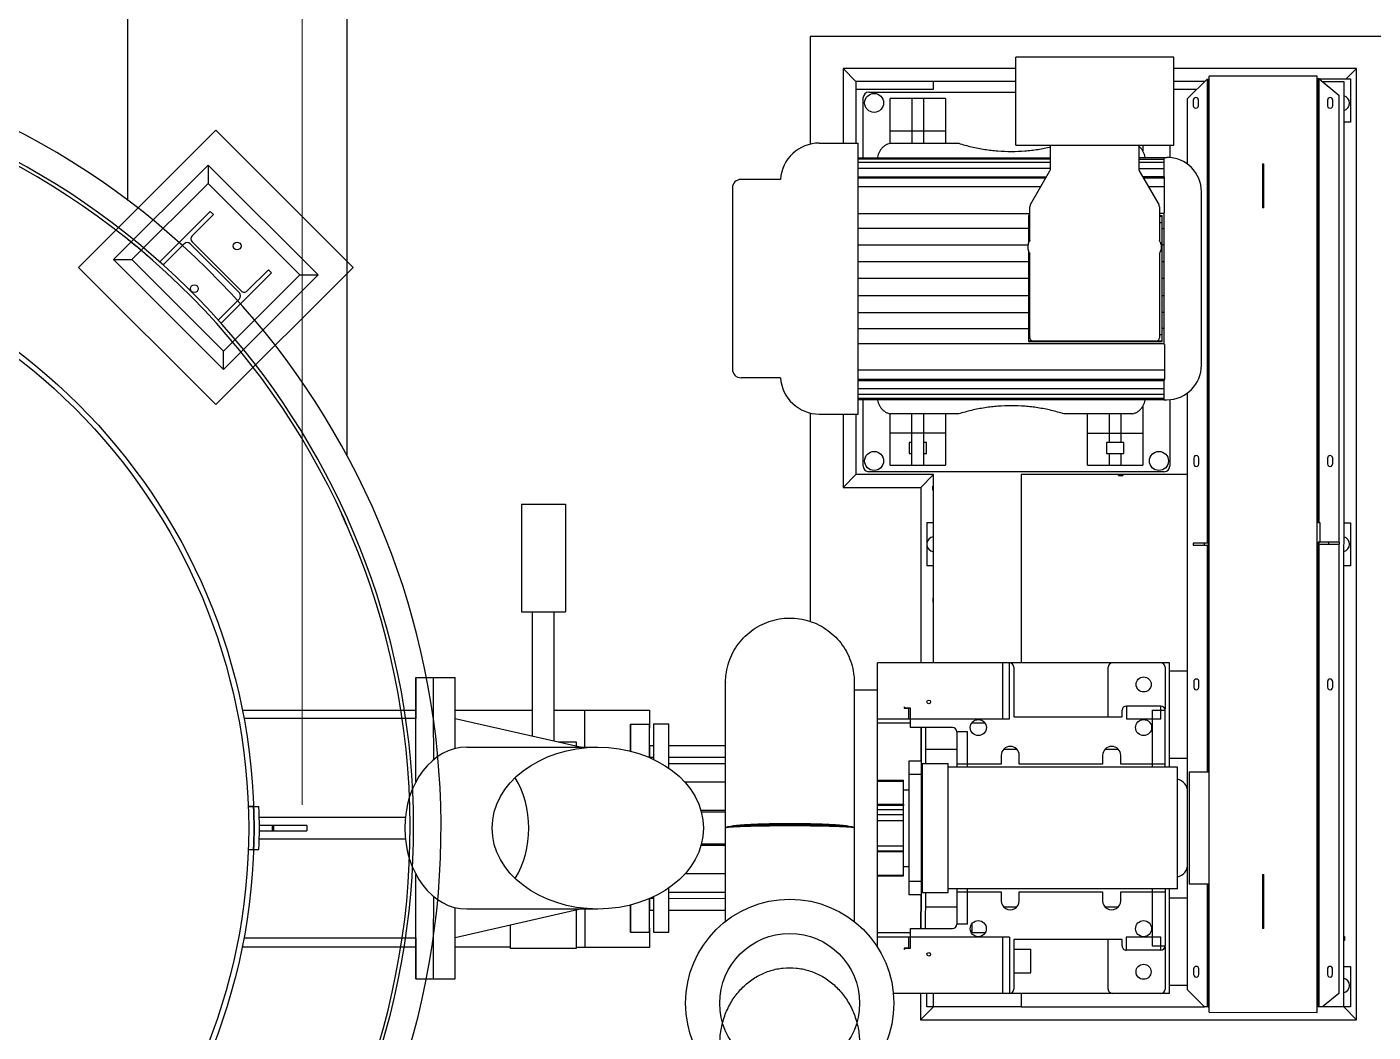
# Model space of a CAD drawing. Header units: metres. Extents: x 0 to 63075, y 0 to 44550.
# Drawn here: x 60528.3 to 60996.6, y 37491.3 to 37841.2 of the extents above; entities that cross this region are included whole.
import ezdxf

# ---------------------------------------------------------------- set-up
doc = ezdxf.new("R2010")
doc.units = ezdxf.units.M
doc.header["$LTSCALE"] = 75
for name, color, linetype in [('GSB', 7, 'Continuous'), ('ML6', 1, 'Continuous'), ('SL1', 8, 'Continuous')]:
    doc.layers.add(name, color=color, linetype=linetype)
doc.styles.add('Arial', font='arial.ttf')
doc.dimstyles.new('VL0-GL_L', dxfattribs={"dimtxt": 0.18, "dimasz": 0.18, "dimexe": 0.18, "dimexo": 0.0625, "dimgap": 0.09, "dimtad": 0, "dimtih": 1, "dimtoh": 1, "dimdec": 4, "dimzin": 0, "dimdsep": 46, "dimtxsty": 'Standard', "dimcen": 0.09, "dimadec": 0, "dimazin": 0, "dimtfac": 1, "dimtdec": 4, "dimtofl": 0, "dimtmove": 0, "dimatfit": 3, "dimfxl": 1, "dimtolj": 1, "dimtzin": 0, "dimarcsym": 0})

# ---------------------------------------------------------------- blocks, each defined once
blk = doc.blocks.new('A$C6bae614f')
at = {"layer": 'SL1'}
for p, q in [((417465.8, 26407.7), (417465.8, 26886.7)), ((417973.8, 25816), (417973.8, 26886.7)), ((420396.8, 26787.7), (419046.8, 26787.8)), ((419046.8, 26787.8), (419046.8, 26538.1)), ((419523.3, 26536), (419523.3, 26739.8)), ((419889.4, 26739.8), (419523.3, 26739.8)), ((419889.3, 26536), (419889.4, 26739.8)), ((419122.8, 26713.3), (419152.8, 26683.3)), ((419122.8, 26713.3), (419122.8, 26540.5)), ((419523.3, 26713.3), (419122.8, 26713.3)), ((420312.8, 26713.2), (419889.4, 26713.3)), ((420312.8, 26713.2), (420288.8, 26689.2)), ((420312.7, 24508.3), (420312.8, 26713.2)), ((419523.3, 26683.3), (419152.8, 26683.3)), ((419152.8, 26683.3), (419152.8, 26540.5)), ((419332.8, 26665.3), (419332.8, 26683.3)), ((419960.8, 26683.3), (419889.4, 26683.3)), ((419921.3, 26643.8), (419966.3, 26688.8)), ((419966.3, 26688.8), (419966.3, 25613.3)), ((419966.3, 26688.8), (419969.3, 26688.8)), ((419969.3, 26688.8), (419969.3, 26272.8)), ((419971.3, 26683.3), (419969.3, 26683.3)), ((419971.2, 24525.8), (419971.3, 26695.8)), ((420221.3, 26695.7), (419971.3, 26695.8)), ((420221.2, 24525.7), (420221.3, 26695.7)), ((420221.3, 26689.2), (420223.3, 26689.2)), ((420221.3, 26683.2), (420223.3, 26683.2)), ((420223.3, 26689.5), (420223.3, 25660.7)), ((420226.3, 26689.5), (420223.3, 26689.5)), ((420226.3, 25660.7), (420226.3, 26689.5)), ((420226.3, 26689.5), (420271.3, 26651.8)), ((420226.7, 26689.2), (420298.8, 26689.2)), ((420233.8, 26683.2), (420282.8, 26683.2)), ((420282.8, 26683.2), (420282.7, 24538.2)), ((420298.8, 26689.2), (420298.8, 26589.2)), ((419152.8, 26665.3), (419332.8, 26665.3)), ((419169.8, 26506.5), (419169.8, 26646.1)), ((419182.5, 26658.8), (419523.3, 26658.8)), ((419232.3, 26540.3), (419232.3, 26643.8)), ((419360.3, 26643.8), (419232.3, 26643.8)), ((419282.3, 26643.8), (419282.3, 26540.3)), ((419310.3, 26540.3), (419310.3, 26643.8)), ((419360.3, 26643.8), (419360.3, 26540.3)), ((419889.4, 26665.3), (419942.8, 26665.3)), ((419921.3, 26491.4), (419921.3, 26643.8)), ((419934.4, 26640.3), (419934.4, 26627.3)), ((419946.4, 26627.3), (419946.4, 26640.3)), ((419969.3, 26665.3), (419971.3, 26665.3)), ((420245.3, 26640.2), (420245.3, 26627.2)), ((420257.3, 26627.2), (420257.3, 26640.2)), ((420271.3, 26651.8), (420271.3, 25615.7)), ((420298.8, 26589.2), (420282.8, 26589.2)), ((417669.5, 26570.7), (417351.3, 26252.5)), ((417987.7, 26252.5), (417669.5, 26570.7)), ((419232.3, 26568.8), (419360.3, 26568.8)), ((419067.8, 26540.5), (419157.8, 26540.5)), ((419157.8, 25912.5), (419157.8, 26540.5)), ((419231.9, 26540.3), (419390.8, 26540.3)), ((419523.3, 26536), (419889.3, 26536)), ((419603.7, 26481.5), (419603.7, 26536)), ((419808, 26536), (419808, 26481.5)), ((419817.3, 26536), (419817.3, 26522.7)), ((419879.8, 26536), (419879.8, 26507.1)), ((417651.8, 26489.6), (417432.6, 26270.4)), ((417651.8, 26489.6), (417651.8, 26447.2)), ((417906.4, 26235), (417651.8, 26489.6)), ((419157.8, 26506.5), (419603.7, 26506.5)), ((419603.7, 26503.7), (419157.8, 26503.7)), ((419603.7, 26495.3), (419157.8, 26495.3)), ((419603.7, 26481.5), (419157.8, 26481.5)), ((419866.3, 26506.5), (419808, 26506.5)), ((419808, 26503.7), (419866.3, 26503.7)), ((419866.3, 26495.3), (419808, 26495.3)), ((419808, 26481.4), (419866.3, 26481.4)), ((419866.3, 26507.4), (419866.3, 26462.4)), ((419866.3, 26507.4), (419873.3, 26507.4)), ((420094.8, 26492.5), (420097.8, 26492.5)), ((420094.8, 26492.5), (420094.8, 26390.9)), ((420097.8, 26390.9), (420097.8, 26492.5)), ((418978, 26456.5), (418886.5, 26456.5)), ((419157.8, 26462.5), (419594.2, 26462.5)), ((419157.8, 26460.3), (419593, 26460.3)), ((419557.1, 26398.2), (419602.3, 26476.5)), ((419809.3, 26476.5), (419854.5, 26398.2)), ((419866.3, 26462.5), (419817.4, 26462.5)), ((419818.6, 26460.3), (419867.8, 26460.3)), ((419867.8, 26460.3), (419867.8, 26462.4)), ((419867.8, 26378.9), (419867.8, 26460.3)), ((419971.3, 26462.3), (419969.3, 26462.3)), ((417651.8, 26447.2), (417475, 26270.4)), ((417864, 26235), (417651.8, 26447.2)), ((418866.5, 26436.5), (418866.5, 26016.5)), ((419580.7, 26439.1), (419157.8, 26439.1)), ((419867.8, 26439.1), (419830.9, 26439.1)), ((419953.3, 26025.7), (419953.3, 26427.4)), ((419555.8, 26314.5), (419555.8, 26393.2)), ((419855.8, 26393.2), (419855.8, 26314.5)), ((420097.8, 26390.9), (420094.8, 26390.9)), ((417540.1, 26265.4), (417656.8, 26382.1)), ((417664, 26374.9), (417614.8, 26325.7)), ((417656.8, 26382.1), (417664, 26374.9)), ((419157.8, 26377.3), (419555.8, 26377.3)), ((419555.8, 26372.4), (419552.5, 26372.4)), ((419552.5, 26372.4), (419552.5, 26371.1)), ((419552.5, 26371.1), (419552.5, 26308.5)), ((419552.5, 26371.1), (419555.8, 26371.1)), ((419552.5, 26356.5), (419555.8, 26356.5)), ((419866.3, 26377.3), (419855.8, 26377.3)), ((419855.8, 26372.4), (419862.5, 26372.4)), ((419855.8, 26371.1), (419862.5, 26371.1)), ((419855.8, 26356.5), (419862.5, 26356.5)), ((419862.5, 26371.1), (419862.5, 26372.4)), ((419862.5, 26082), (419862.5, 26371.1)), ((419866.3, 26378.9), (419866.3, 26074.1)), ((419552.5, 26342.3), (419157.8, 26342.3)), ((419862.5, 26342.3), (419866.3, 26342.3)), ((417596.5, 26307.4), (417547.3, 26258.2)), ((417724.2, 26193.6), (417610.4, 26307.4)), ((417614.8, 26311.8), (417728.6, 26198)), ((419157.8, 26305.1), (419551.4, 26305)), ((419866.3, 26305), (419862.5, 26305)), ((417432.6, 26270.4), (417475, 26270.4)), ((417432.6, 26270.4), (417687.2, 26015.8)), ((417475, 26270.4), (417687.2, 26058.3)), ((417547.3, 26258.2), (417540.1, 26265.4)), ((419157.8, 26266.2), (419552.5, 26266.2)), ((419552.5, 26290.6), (419552.5, 26082)), ((419555.8, 26089.5), (419555.8, 26284.5)), ((419855.8, 26284.5), (419855.8, 26089.5)), ((419862.5, 26266.2), (419866.3, 26266.2)), ((419971.3, 26273), (419969.3, 26273)), ((419969.3, 26272.8), (419971.3, 26272.8)), ((419969.3, 26272.8), (419969.3, 26272.1)), ((419969.3, 26272.1), (419971.3, 26272.1)), ((419969.3, 26272.1), (419969.3, 26271)), ((419969.3, 26271), (419971.3, 26271)), ((419969.3, 26271), (419969.3, 26269.4)), ((419969.3, 26269.4), (419971.3, 26269.4)), ((419969.3, 26269.4), (419969.3, 26262.4)), ((419969.3, 26267.5), (419971.3, 26267.5)), ((419969.3, 26265.2), (419971.3, 26265.2)), ((419969.3, 26262.4), (419971.3, 26262.4)), ((419969.3, 26262.4), (419969.3, 26259.4)), ((417351.3, 26252.5), (417669.4, 25934.3)), ((417669.4, 25934.3), (417987.7, 26252.5)), ((417798.9, 26240), (417682.2, 26123.3)), ((417687.2, 26058.3), (417864, 26235)), ((417906.4, 26235), (417687.2, 26015.8)), ((417742.5, 26198), (417791.7, 26247.2)), ((417791.7, 26247.2), (417798.9, 26240)), ((417864, 26235), (417906.4, 26235)), ((419969.3, 26259.4), (419971.3, 26259.4)), ((419969.3, 26259.4), (419969.3, 26256)), ((419969.3, 26256), (419971.3, 26256)), ((419969.3, 26256), (419969.3, 26248.4)), ((419969.3, 26252.3), (419971.3, 26252.3)), ((419969.3, 26248.4), (419971.3, 26248.4)), ((419969.3, 26248.4), (419969.3, 26244.3)), ((419969.3, 26244.3), (419971.3, 26244.3)), ((419969.3, 26244.3), (419969.3, 26240)), ((419969.3, 26240), (419971.3, 26240)), ((419969.3, 26240), (419969.3, 26235.6)), ((419969.3, 26235.6), (419971.3, 26235.6)), ((419969.3, 26235.6), (419969.3, 26226.5)), ((419969.3, 26231.1), (419971.3, 26231.1)), ((419552.5, 26226.5), (419157.8, 26226.5)), ((419866.3, 26226.5), (419862.5, 26226.5)), ((419969.3, 26226.5), (419971.3, 26226.5)), ((419969.3, 26226.5), (419969.3, 26222)), ((419969.3, 26222), (419971.3, 26222)), ((419969.3, 26222), (419969.3, 26213)), ((419969.3, 26217.4), (419971.3, 26217.4)), ((419969.3, 26213), (419971.3, 26213)), ((419969.3, 26213), (419969.3, 26204.6)), ((419969.3, 26208.7), (419971.3, 26208.7)), ((419969.3, 26204.6), (419971.3, 26204.6)), ((419969.3, 26204.6), (419969.3, 26190.6)), ((419969.3, 26200.7), (419971.3, 26200.7)), ((417675, 26130.5), (417724.2, 26179.7)), ((419552.5, 26186.9), (419157.8, 26186.9)), ((419866.3, 26186.9), (419862.5, 26186.9)), ((419969.3, 26197), (419971.3, 26197)), ((419969.3, 26193.6), (419971.3, 26193.6)), ((419969.3, 26190.6), (419971.3, 26190.6)), ((419969.3, 26190.6), (419969.3, 26187.9)), ((419969.3, 26187.9), (419971.3, 26187.9)), ((419969.3, 26187.9), (419969.3, 26183.6)), ((419969.3, 26185.5), (419971.3, 26185.5)), ((419969.3, 26183.6), (419971.3, 26183.6)), ((419969.3, 26183.6), (419969.3, 26182)), ((419969.3, 26182), (419971.3, 26182)), ((419969.3, 26182), (419969.3, 26180.9)), ((419969.3, 26180.9), (419971.3, 26180.9)), ((419969.3, 26180.9), (419969.3, 26180.3)), ((419969.3, 25082.9), (419969.3, 26180.3)), ((419969.3, 26180.3), (419971.3, 26180.3)), ((419969.3, 26180), (419971.3, 26180)), ((419157.8, 26148), (419552.5, 26148)), ((419866.3, 26148), (419862.5, 26148)), ((417682.2, 26123.3), (417675, 26130.5)), ((419157.8, 26110.7), (419552.5, 26110.7)), ((419866.3, 26110.7), (419862.5, 26110.7)), ((419157.8, 26075.8), (419866.3, 26075.8)), ((419555.8, 26096.5), (419552.5, 26096.5)), ((419552.5, 26082), (419552.5, 26080.7)), ((419552.5, 26082), (419561.2, 26082)), ((419552.5, 26080.7), (419862.5, 26080.7)), ((419847.8, 26081.5), (419563.8, 26081.5)), ((419850.4, 26082), (419862.5, 26082)), ((419862.5, 26096.5), (419855.8, 26096.5)), ((419862.5, 26080.7), (419862.5, 26082)), ((417687.2, 26015.8), (417687.2, 26058.3)), ((419867.8, 26074.1), (419867.8, 25992.7)), ((419867.8, 26013.9), (419157.8, 26014)), ((418978, 25996.5), (418886.5, 25996.5)), ((419867.8, 25992.7), (419157.8, 25992.7)), ((419157.8, 25990.6), (419866.3, 25990.6)), ((419866.3, 25990.6), (419866.3, 25945.7)), ((419867.8, 25990.6), (419867.8, 25992.7)), ((419157.8, 25971.6), (419866.3, 25971.6)), ((419866.3, 25957.7), (419157.8, 25957.8)), ((419921.2, 24577.8), (419921.3, 25961.6)), ((419969.3, 25975.3), (419971.3, 25975.3)), ((419157.8, 25949.4), (419866.3, 25949.3)), ((419157.8, 25946.5), (419866.3, 25946.5)), ((419169.8, 25791.5), (419169.8, 25946.5)), ((419817.3, 25930.3), (419817.3, 25793.8)), ((419866.3, 25945.7), (419873.3, 25945.7)), ((419879.8, 25945.9), (419879.8, 25791.5)), ((419046.8, 25915), (419046.8, 25432)), ((419067.8, 25912.5), (419157.8, 25912.5)), ((419122.8, 25912.5), (419122.8, 25742.3)), ((419152.8, 25912.5), (419152.8, 25772.3)), ((419390.8, 25912.8), (419231.9, 25912.8)), ((419232.3, 25793.8), (419232.3, 25912.8)), ((419282.3, 25793.8), (419282.3, 25912.8)), ((419310.3, 25793.8), (419310.3, 25912.8)), ((419360.3, 25912.8), (419360.3, 25793.8)), ((419793.7, 25912.8), (419634.8, 25912.8)), ((419689.3, 25793.8), (419689.3, 25912.8)), ((419739.3, 25912.8), (419739.3, 25846.3)), ((419767.3, 25846.3), (419767.3, 25912.8)), ((419360.3, 25868.5), (419232.3, 25868.5)), ((419817.3, 25867.5), (419689.3, 25867.5)), ((419282.3, 25846.3), (419276.3, 25846.3)), ((419276.3, 25846.3), (419276.3, 25821.3)), ((419316.3, 25846.3), (419310.3, 25846.3)), ((419316.3, 25821.3), (419316.3, 25846.3)), ((419773.3, 25846.3), (419733.3, 25846.3)), ((419733.3, 25846.3), (419733.3, 25821.3)), ((419773.3, 25821.3), (419773.3, 25846.3)), ((419232.3, 25793.8), (419360.3, 25793.8)), ((419276.3, 25821.3), (419282.3, 25821.3)), ((419310.3, 25821.3), (419316.3, 25821.3)), ((419689.3, 25793.8), (419817.3, 25793.8)), ((419733.3, 25821.3), (419773.3, 25821.3)), ((419739.3, 25821.3), (419739.3, 25793.8)), ((419767.3, 25793.8), (419767.3, 25821.3)), ((419935.3, 25810.3), (419935.3, 25797.3)), ((419947.3, 25797.3), (419947.3, 25810.3)), ((420245.3, 25810.2), (420245.3, 25797.2)), ((420257.3, 25797.2), (420257.3, 25810.2)), ((419122.8, 25742.3), (419152.8, 25772.3)), ((419332.8, 25772.3), (419152.8, 25772.3)), ((419867.1, 25778.8), (419182.5, 25778.8)), ((419302.8, 25742.3), (419332.8, 25772.3)), ((419332.8, 25335.8), (419332.8, 25772.3)), ((419921.3, 25772.3), (419535.8, 25772.3)), ((419535.8, 25772.3), (419535.8, 25335.8)), ((419761, 25770.2), (419761, 25772.3)), ((419761, 25770.2), (419771, 25770.2)), ((419771, 25772.3), (419771, 25770.2)), ((419971.3, 25772.3), (419969.3, 25772.3)), ((419122.8, 25742.3), (419302.8, 25742.3)), ((419302.8, 25742.3), (419302.8, 25335.8)), ((419332.8, 25745.3), (419330.7, 25745.3)), ((419330.7, 25735.8), (419330.7, 25745.3)), ((419330.7, 25735.8), (419332.8, 25735.8)), ((418377.5, 25703.8), (418479.5, 25703.8)), ((418377.5, 25703.8), (418377.5, 25453.8)), ((418479.5, 25703.8), (418479.5, 25453.8)), ((419316.8, 25660.8), (419332.8, 25660.8)), ((419316.8, 25660.8), (419316.8, 25560.8)), ((420228.3, 25660.7), (420223.3, 25660.7)), ((420228.3, 25615.7), (420228.3, 25660.7)), ((420282.8, 25660.7), (420298.8, 25660.7)), ((420298.8, 25660.7), (420298.8, 25560.7)), ((419969.3, 25613.3), (419934.3, 25613.3)), ((419934.3, 25613.3), (419934.3, 25608.3)), ((419934.3, 25608.3), (419969.3, 25608.3)), ((419959.3, 25613.3), (419959.3, 25608.3)), ((419966.3, 25608.3), (419966.3, 25082.9)), ((420223.3, 25615.7), (420223.2, 24538.2)), ((420273.3, 25615.7), (420223.3, 25615.7)), ((420223.3, 25610.7), (420273.3, 25610.7)), ((420226.2, 24538.2), (420226.3, 25615.7)), ((420248.3, 25610.7), (420248.3, 25615.7)), ((420271.3, 25610.7), (420271.2, 24569.7)), ((420273.3, 25610.7), (420273.3, 25615.7)), ((419332.8, 25560.8), (419316.8, 25560.8)), ((420298.8, 25560.7), (420282.8, 25560.7)), ((419330.7, 25485.8), (419330.7, 25476.3)), ((419332.8, 25485.8), (419330.7, 25485.8)), ((418377.5, 25453.8), (418479.5, 25453.8)), ((418403.5, 25166.2), (418403.5, 25453.8)), ((418453.5, 25154.8), (418453.5, 25453.8)), ((419330.7, 25476.3), (419332.8, 25476.3)), ((419202.7, 24676.5), (419202.8, 25335.8)), ((419879.3, 25335.8), (419202.8, 25335.8)), ((419492.8, 25205.8), (419492.8, 25335.8)), ((419508.3, 25205.8), (419508.3, 25335.8)), ((419879.3, 25093.8), (419879.3, 25335.8)), ((418133.2, 25302.1), (418224.4, 25302.1)), ((419518.3, 25325.8), (419518.3, 25210.8)), ((419737.3, 25210.8), (419737.3, 25325.8)), ((419869.3, 25325.8), (419869.3, 25229.1)), ((419879.3, 25317.3), (419921.3, 25317.3)), ((419969.3, 25317.3), (419971.3, 25317.3)), ((418850.8, 24952.8), (418850.8, 25290.6)), ((419202.8, 25272.8), (419148.8, 25272.8)), ((419935.3, 25292.3), (419935.3, 25279.3)), ((419947.3, 25279.3), (419947.3, 25292.3)), ((420245.3, 25292.2), (420245.3, 25279.2)), ((420257.3, 25279.2), (420257.3, 25292.2)), ((419264.3, 25234), (419264.3, 25230.8)), ((419267.3, 25231), (419264.3, 25234)), ((419859.3, 25235.8), (419779.3, 25235.8)), ((419779.3, 25235.8), (419779.3, 25205.8)), ((419859.3, 25205.8), (419859.3, 25235.8)), ((417730.9, 25226.5), (418133.1, 25226.5)), ((418133.2, 25206.8), (417734.7, 25206.8)), ((418224.4, 25226.5), (418403.5, 25226.4)), ((418224.4, 25206.8), (418517.6, 25140.3)), ((418453.5, 25226.4), (418674.3, 25226.4)), ((418524.3, 25140.3), (418524.3, 25226.4)), ((418674.3, 25226.4), (418674.3, 25184.6)), ((419202.8, 25205.8), (419508.3, 25205.8)), ((419264.3, 25230.8), (419274.3, 25230.8)), ((419279.3, 25231), (419267.3, 25231)), ((419274.3, 25230.8), (419274.3, 25205.8)), ((419279.3, 25185.8), (419279.3, 25231)), ((419518.3, 25210.8), (419769.3, 25210.8)), ((419769.3, 25210.8), (419769.3, 25225.8)), ((419779.3, 25205.8), (419859.3, 25205.8)), ((419839.3, 25225.8), (419839.3, 25093.8)), ((419839.3, 25225.8), (419869.3, 25225.8)), ((419869.3, 25225.8), (419869.3, 25229.1)), ((419869.3, 25093.8), (419869.3, 25225.8)), ((418630.4, 25194.1), (418674.3, 25194.1)), ((418684, 25194.3), (418684, 25112)), ((418684, 25194.3), (418719, 25194.3)), ((418719, 25091.8), (418719, 25194.3)), ((419279.3, 25195.8), (419202.8, 25195.8)), ((419376.3, 25185.8), (419279.3, 25185.8)), ((419302.8, 25185.8), (419302.8, 25107.8)), ((419304.3, 25107.8), (419304.3, 25185.8)), ((419314.3, 25102.3), (419314.3, 25185.8)), ((419386.3, 25175.8), (419386.3, 25093.8)), ((419411.3, 25175.8), (419386.3, 25175.8)), ((419411.3, 25093.8), (419411.3, 25175.8)), ((419451.9, 25195.8), (419420.6, 25195.8)), ((418251, 25140.3), (418554.7, 25140.3)), ((418462.5, 25152.8), (418504.5, 25152.8)), ((418504.5, 25152.8), (418504.5, 25143.3)), ((418674.8, 25143.5), (418674.8, 25116.2)), ((418684, 25143.5), (418674.8, 25143.5)), ((418850.8, 25143.5), (418719, 25143.5)), ((418684, 25116.3), (418674.8, 25116.3)), ((418850.8, 25116.3), (418719, 25116.3)), ((419305, 25107.8), (419275, 25107.8)), ((419275, 25107.8), (419275, 24797.8)), ((419305, 24797.8), (419305, 25107.8)), ((419314.3, 25135.8), (419386.3, 25135.8)), ((419489.3, 25121.3), (419489.3, 25100.8)), ((419495.1, 25135.8), (419525.5, 25135.8)), ((419531.3, 25100.8), (419531.3, 25121.3)), ((419724.3, 25121.3), (419724.3, 25100.8)), ((419730.1, 25135.8), (419760.5, 25135.8)), ((419766.3, 25100.8), (419766.3, 25121.3)), ((419921.3, 25114.3), (419879.3, 25114.3)), ((419971.3, 25114.3), (419969.3, 25114.3)), ((418850.8, 25101.7), (418719, 25101.7)), ((419305, 25076.9), (419275, 25076.9)), ((419306.2, 25102.3), (419306.2, 24803.3)), ((419306.2, 25102.3), (419366.2, 25102.3)), ((419366.2, 24803.3), (419366.2, 25102.3)), ((419897.8, 25093.8), (419366.2, 25093.8)), ((419489.3, 25100.8), (419386.3, 25100.8)), ((419724.3, 25100.8), (419531.3, 25100.8)), ((419869.3, 25100.8), (419766.3, 25100.8)), ((419897.8, 24811.8), (419897.8, 25093.8)), ((419924.8, 25082.9), (419924.8, 24822.6)), ((419924.8, 25082.9), (419971.3, 25082.9)), ((418850.8, 25059), (418756.4, 25059)), ((419202.8, 25063.7), (419262.8, 25063.7)), ((419202.8, 25061.8), (419262.8, 25061.8)), ((419262.8, 24843.8), (419262.8, 25063.7)), ((419262.8, 25041.7), (419275, 25041.7)), ((419305, 25041.7), (419306.2, 25041.7)), ((417756.7, 25002.8), (417744.8, 25002.8)), ((417744.8, 25002.8), (417769.1, 25002.8)), ((418850.8, 24993.3), (418793.7, 24993.3)), ((418850.8, 24989.7), (418794.7, 24989.7)), ((419202.8, 25007.9), (419262.8, 25007.9)), ((419262.8, 25005), (419202.8, 25005)), ((419262.8, 24994.9), (419202.8, 24994.9)), ((419262.8, 24983.8), (419202.8, 24983.8)), ((419262.8, 25007.9), (419262.8, 25005)), ((417770.2, 24977.8), (418108.7, 24977.8)), ((417770.5, 24946.6), (417770.5, 24959.1)), ((417880.2, 24959.1), (417770.5, 24959.1)), ((417800.2, 24959.1), (417800.2, 24946.6)), ((417803.1, 24959.1), (417803.1, 24946.6)), ((417880.2, 24959.1), (417880.2, 24946.6)), ((418850.7, 24736.9), (418850.8, 24952.8)), ((418850.7, 24736.9), (418850.8, 24952.8)), ((419148.8, 24952.8), (419148.7, 24736.2)), ((419262.8, 24969.8), (419202.8, 24969.8)), ((417770.2, 24927.8), (418108.7, 24927.8)), ((417770.5, 24946.6), (417880.2, 24946.6)), ((417769.1, 24902.8), (417744.8, 24902.8)), ((418850.8, 24912.2), (418793.7, 24912.2)), ((418850.8, 24915.9), (418794.7, 24915.9)), ((419262.8, 24910.7), (419202.8, 24910.7)), ((419202.8, 24900.5), (419262.8, 24900.5)), ((419262.8, 24897.7), (419202.8, 24897.7)), ((419262.8, 24897.7), (419262.8, 24900.5)), ((419262.8, 24863.9), (419275, 24863.9)), ((419305, 24863.9), (419306.2, 24863.9)), ((418850.8, 24846.6), (418756.4, 24846.6)), ((419202.8, 24843.8), (419262.8, 24843.8)), ((419202.8, 24841.8), (419262.8, 24841.8)), ((419262.8, 24841.8), (419262.8, 24843.8)), ((419305, 24828.7), (419275, 24828.7)), ((420094.8, 24845.2), (420094.7, 24720.2)), ((420094.8, 24845.2), (420097.8, 24845.2)), ((420097.7, 24720.2), (420097.8, 24845.2)), ((418719, 24711.3), (418719, 24813.8)), ((418850.7, 24803.9), (418719, 24803.9)), ((419305, 24797.8), (419275, 24797.8)), ((419302.8, 24797.8), (419302.7, 24719.8)), ((419304.2, 24719.8), (419304.3, 24797.8)), ((419306.2, 24803.3), (419366.2, 24803.3)), ((419314.2, 24719.8), (419314.3, 24803.3)), ((419897.8, 24811.8), (419366.2, 24811.8)), ((419386.3, 24811.8), (419386.2, 24729.8)), ((419386.3, 24804.8), (419489.2, 24804.8)), ((419411.2, 24729.8), (419411.3, 24811.8)), ((419489.2, 24804.8), (419489.2, 24784.3)), ((419531.2, 24784.3), (419531.2, 24804.8)), ((419531.2, 24804.8), (419724.2, 24804.8)), ((419724.2, 24804.8), (419724.2, 24784.3)), ((419766.2, 24784.3), (419766.2, 24804.8)), ((419766.2, 24804.8), (419869.3, 24804.8)), ((419839.3, 24811.8), (419839.2, 24679.8)), ((419869.3, 24811.8), (419869.2, 24679.8)), ((419879.2, 24569.8), (419879.2, 24811.8)), ((419971.3, 24822.6), (419924.8, 24822.6)), ((419966.3, 24822.6), (419966.2, 24538.3)), ((419969.2, 24538.3), (419969.3, 24822.6)), ((418517.6, 24765.3), (418224.4, 24698.8)), ((418251, 24765.3), (418554.7, 24765.3)), ((418524.3, 24765.3), (418524.3, 24676.4)), ((418674.7, 24789.4), (418674.7, 24762.1)), ((418684, 24789.3), (418674.7, 24789.3)), ((418684, 24793.6), (418684, 24711.3)), ((418850.7, 24789.2), (418719, 24789.3)), ((419386.2, 24769.8), (419314.2, 24769.8)), ((419525.4, 24769.8), (419495.1, 24769.8)), ((419760.4, 24769.8), (419730.1, 24769.8)), ((419879.2, 24791.3), (419921.2, 24791.3)), ((419969.2, 24791.3), (419971.2, 24791.3)), ((418504.5, 24762.3), (418504.5, 24673.8)), ((418684, 24762.1), (418674.7, 24762.1)), ((418850.7, 24762), (418719, 24762.1)), ((418352.5, 24673.8), (418352.5, 24727.9)), ((418630.4, 24711.5), (418674.3, 24711.5)), ((418674.3, 24721), (418674.3, 24676.4)), ((418684, 24711.3), (418719, 24711.3)), ((419279.2, 24709.8), (419202.7, 24709.8)), ((419279.2, 24719.8), (419376.2, 24719.8)), ((419279.2, 24674.6), (419279.2, 24719.8)), ((419411.2, 24729.8), (419386.2, 24729.8)), ((419418.3, 24715.1), (419421.2, 24715.1)), ((419451.9, 24709.8), (419420.6, 24709.8)), ((419421.2, 24730.7), (419421.2, 24709.8)), ((420097.7, 24720.2), (420094.7, 24720.2)), ((418133.1, 24676.5), (417730.3, 24676.5)), ((417734.7, 24698.8), (418133.2, 24698.8)), ((418352.5, 24676.5), (418224.4, 24676.5)), ((418504.5, 24673.8), (418352.5, 24673.8)), ((418674.3, 24676.4), (418504.5, 24676.4)), ((419508.2, 24699.8), (419202.7, 24699.8)), ((419264.2, 24674.7), (419264.2, 24671.5)), ((419274.2, 24674.7), (419264.2, 24674.7)), ((419267.2, 24674.6), (419264.2, 24671.5)), ((419267.2, 24674.6), (419279.2, 24674.6)), ((419274.2, 24699.8), (419274.2, 24674.7)), ((419492.7, 24569.8), (419492.7, 24699.8)), ((419508.2, 24699.8), (419508.2, 24569.8)), ((419518.2, 24694.8), (419518.2, 24579.8)), ((419769.2, 24694.8), (419518.2, 24694.8)), ((419518.2, 24672.3), (419558.2, 24672.3)), ((419558.2, 24617.3), (419558.2, 24672.3)), ((419737.2, 24579.8), (419737.2, 24694.8)), ((419769.2, 24679.8), (419769.2, 24694.8)), ((419779.2, 24699.8), (419779.2, 24669.8)), ((419859.2, 24699.8), (419779.2, 24699.8)), ((419839.2, 24679.8), (419869.2, 24679.8)), ((419859.2, 24669.8), (419859.2, 24699.8)), ((419869.2, 24676.5), (419869.2, 24679.8)), ((419869.2, 24676.5), (419869.2, 24579.8)), ((420282.7, 24701.9), (420284.8, 24701.9)), ((420284.8, 24691.9), (420282.7, 24691.9)), ((420284.8, 24701.9), (420284.8, 24691.9)), ((419859.2, 24669.8), (419779.2, 24669.8)), ((419518.2, 24617.3), (419558.2, 24617.3)), ((419935.2, 24626.3), (419935.2, 24613.3)), ((419947.2, 24613.3), (419947.2, 24626.3)), ((420245.2, 24626.2), (420245.2, 24613.2)), ((420257.2, 24613.2), (420257.2, 24626.2)), ((420282.7, 24632.2), (420298.7, 24632.2)), ((420298.7, 24632.2), (420298.7, 24538.2)), ((418133.2, 24603.6), (418224.3, 24603.6)), ((419921.2, 24588.3), (419879.2, 24588.3)), ((419960.7, 24538.3), (419921.2, 24577.8)), ((419971.2, 24588.3), (419969.2, 24588.3)), ((419879.2, 24569.8), (419239.5, 24569.8)), ((419302.7, 24569.8), (419302.7, 24508.3)), ((419316.7, 24538.3), (419316.7, 24569.8)), ((419332.7, 24538.3), (419332.7, 24569.8)), ((419535.7, 24569.8), (419535.7, 24538.3)), ((420271.2, 24569.7), (420233.8, 24538.2)), ((419302.7, 24508.3), (419332.7, 24538.3)), ((419535.7, 24538.3), (419316.7, 24538.3)), ((419535.7, 24538.3), (419960.7, 24538.3)), ((419969.2, 24538.3), (419960.7, 24538.3)), ((419969.2, 24538.3), (419971.2, 24538.3)), ((419971.2, 24525.8), (420221.2, 24525.7)), ((420298.7, 24538.2), (420221.2, 24538.2)), ((420282.8, 24538.2), (420312.7, 24508.3)), ((419302.7, 24508.3), (420312.7, 24508.3))]:
    blk.add_line(p, q, dxfattribs=at)
for centre, radius in [((419194.8, 26633.8), 22), ((416369.8, 24952.9), 1388.4), ((416369.8, 24952.9), 1376), ((417719, 26302.2), 9), ((417620, 26203.2), 9), ((419194.8, 25803.8), 22), ((419854.8, 25803.8), 22), ((419819.3, 25285.8), 17.5), ((419321.4, 25245.3), 4.19), ((419436.3, 25185.8), 18.6), ((419819.3, 25185.8), 18.6), ((418999.3, 24546.8), 241.3), ((419436.2, 24719.7), 18.6), ((419819.2, 24719.7), 18.6), ((418999.3, 24546.8), 161.9), ((419321.4, 24660.3), 4.19), ((419819.2, 24619.8), 17.5)]:
    blk.add_circle(centre, radius, dxfattribs=at)
for centre, radius, start, end in [((416369.8, 24952.9), 1750, 185.8289, 180.3095), ((416369.8, 24952.9), 1821.5, 185.5993, 68.3648), ((419182.5, 26646.1), 12.7, 89.9981, 179.9981), ((419940.4, 26640.3), 6, 359.9981, 179.9981), ((420251.3, 26640.2), 6, 359.9981, 179.9981), ((420278.8, 26633.2), 17.5, 283.2111, 76.7851), ((419940.4, 26627.3), 6, 179.9981, 359.9981), ((420251.3, 26627.2), 6, 179.9981, 359.9981), ((416369.8, 24952.9), 1758, 185.8023, 69.7657), ((419067.8, 26450.5), 90, 89.9981, 176.1782), ((419242.2, 26501.7), 39.9, 161.2561, 170.6396), ((419242.2, 26501.7), 39.9, 151.8892, 161.2727), ((419242.2, 26501.7), 39.9, 142.5224, 151.9059), ((419242.3, 26501.7), 39.9, 133.1555, 142.539), ((419242.3, 26501.7), 39.9, 123.7887, 133.1721), ((419242.3, 26501.7), 39.9, 114.4218, 123.8053), ((419242.3, 26501.7), 39.9, 105.0549, 114.4384), ((419512.8, 26921.7), 400.5, 252.2723, 256.7053), ((419512.8, 26921.7), 400.5, 256.7036, 261.1365), ((419512.8, 26921.7), 400.5, 261.1348, 265.5678), ((419512.8, 26921.7), 400.5, 265.566, 269.999), ((419512.8, 26921.7), 400.5, 269.9972, 274.4302), ((419512.8, 26921.7), 400.5, 274.4285, 278.8615), ((419512.9, 26921.7), 400.5, 278.8597, 283.106), ((419512.9, 26921.7), 400.5, 278.8597, 283.106), ((419783.3, 26501.7), 39.9, 46.8241, 51.9564), ((419783.3, 26501.7), 40, 46.8268, 51.9541), ((419783.4, 26501.7), 39.9, 37.4572, 46.8407), ((419783.4, 26501.7), 39.9, 28.0904, 37.4739), ((419783.4, 26501.7), 39.9, 18.7235, 28.107), ((419783.4, 26501.7), 39.9, 9.3567, 18.7402), ((419242.2, 26501.7), 39.9, 170.623, 173.0023), ((419242.4, 26501.6), 40.1, 170.6296, 172.9992), ((419593.7, 26481.5), 9.95, 344.9639, 0.0324), ((419817.9, 26481.4), 9.95, 179.9639, 195.0324), ((419783.4, 26501.7), 39.9, 6.994, 9.3733), ((419783.2, 26501.6), 40.1, 6.9971, 9.3666), ((419873.3, 26427.4), 80, 359.9981, 89.9981), ((418886.5, 26436.5), 20, 89.9981, 179.9981), ((419593.7, 26481.4), 9.95, 329.9639, 345.0324), ((419817.9, 26481.4), 9.95, 194.9639, 210.0324), ((419565.8, 26393.2), 9.95, 164.9639, 180.0324), ((419565.8, 26393.2), 9.95, 149.9639, 165.0324), ((419845.8, 26393.2), 9.95, 14.9639, 30.0324), ((419845.8, 26393.2), 9.95, 359.9639, 15.0323), ((417621.7, 26318.8), 9.8, 134.9982, 224.9982), ((417603.5, 26300.5), 9.8, 44.9982, 134.9982), ((419575.8, 26299.5), 25, 170.7727, 180.006), ((419575.8, 26299.5), 25, 179.9902, 189.2235), ((419575.8, 26299.5), 25, 161.5553, 170.7886), ((419575.8, 26299.5), 25, 189.2077, 198.441), ((419575.8, 26299.5), 25, 152.3378, 161.5711), ((419575.8, 26299.5), 25, 143.1203, 152.3536), ((419835.8, 26299.5), 25, 27.6426, 36.8759), ((419835.8, 26299.5), 25, 18.4252, 27.6585), ((419835.8, 26299.5), 25, 9.2077, 18.441), ((419835.8, 26299.5), 25, 341.5553, 350.7886), ((419835.8, 26299.5), 25, 359.9902, 9.2235), ((419835.8, 26299.5), 25, 350.7727, 0.006), ((419575.8, 26299.5), 25, 198.4252, 207.6585), ((419575.8, 26299.5), 25, 207.6426, 216.876), ((419835.8, 26299.5), 25, 323.1203, 332.3536), ((419835.8, 26299.5), 25, 332.3378, 341.5711), ((417717.3, 26186.7), 9.8, 314.9982, 44.9982), ((417735.5, 26204.9), 9.8, 224.9982, 314.9982), ((419563.8, 26089.5), 8, 179.9955, 202.5008), ((419563.8, 26089.5), 8, 202.4955, 225.0008), ((419563.8, 26089.5), 7.98, 224.9837, 236.2625), ((419563.8, 26089.5), 7.98, 236.2337, 247.5125), ((419563.8, 26089.5), 7.98, 247.4837, 258.7625), ((419563.8, 26089.5), 7.98, 258.7337, 270.0125), ((419847.8, 26089.5), 7.98, 269.9837, 281.2625), ((419847.8, 26089.5), 7.98, 281.2337, 292.5125), ((419847.8, 26089.5), 7.98, 292.4837, 303.7625), ((419847.8, 26089.5), 7.98, 303.7337, 315.0125), ((419847.8, 26089.5), 8, 314.9955, 337.5008), ((419847.8, 26089.5), 8, 337.4955, 0.0008), ((418886.5, 26016.5), 20, 179.9981, 269.9981), ((419873.3, 26025.7), 80, 269.9981, 359.9981), ((419067.8, 26002.5), 90, 183.8232, 269.9981), ((419242.2, 25951.4), 39.9, 186.994, 189.3733), ((419242.4, 25951.4), 40.1, 186.9971, 189.3666), ((419242.2, 25951.4), 39.9, 189.3567, 198.7402), ((419242.2, 25951.4), 39.9, 198.7235, 208.107), ((419242.2, 25951.4), 39.9, 208.0904, 217.4739), ((419242.2, 25951.4), 39.9, 217.4572, 226.8407), ((419242.2, 25951.3), 39.9, 226.8241, 236.2076), ((419512.7, 25531.3), 400.5, 103.2909, 107.7239), ((419512.7, 25531.3), 400.5, 98.8597, 103.2927), ((419512.8, 25531.3), 400.5, 94.4285, 98.8615), ((419512.8, 25531.3), 400.5, 89.9972, 94.4302), ((419512.8, 25531.3), 400.5, 85.566, 89.999), ((419512.8, 25531.3), 400.5, 81.1348, 85.5678), ((419512.8, 25531.3), 400.5, 76.7036, 81.1365), ((419512.8, 25531.3), 400.5, 72.2723, 76.7053), ((419783.3, 25951.3), 39.9, 303.7887, 313.1721), ((419783.3, 25951.3), 39.9, 313.1555, 322.539), ((419783.3, 25951.3), 39.9, 322.5224, 331.9059), ((419783.4, 25951.4), 39.9, 331.8892, 341.2727), ((419783.4, 25951.4), 39.9, 341.2561, 350.6396), ((419783.4, 25951.4), 39.9, 350.623, 353.0023), ((419783.2, 25951.4), 40.1, 350.6296, 352.9992), ((419242.3, 25951.3), 39.9, 236.191, 245.5744), ((419242.3, 25951.3), 39.9, 245.5578, 254.9413), ((419783.3, 25951.3), 39.9, 285.0549, 294.4384), ((419783.3, 25951.3), 39.9, 294.4218, 303.8053), ((419941.3, 25810.3), 6, 359.9977, 179.9985), ((419941.3, 25797.3), 6, 179.9977, 359.9985), ((420251.3, 25810.2), 6, 359.9981, 179.9981), ((420251.3, 25797.2), 6, 179.9981, 359.9981), ((419182.5, 25791.5), 12.7, 179.9981, 269.9981), ((419867.1, 25791.5), 12.7, 269.9981, 359.9981), ((419334.3, 25610.8), 17.5, 94.9152, 265.081), ((420278.8, 25610.7), 17.5, 283.2111, 76.7851), ((419508.3, 25325.8), 10, 359.9981, 89.9981), ((419747.3, 25325.8), 10, 89.9981, 179.9981), ((419859.3, 25325.8), 10, 359.9981, 89.9981), ((419941.3, 25292.3), 6, 359.9981, 179.9981), ((420251.3, 25292.2), 6, 359.9981, 179.9981), ((419941.3, 25279.3), 6, 179.9981, 359.9981), ((420251.3, 25279.2), 6, 179.9981, 359.9981), ((419779.3, 25225.8), 10, 89.9981, 179.9981), ((419859.3, 25225.8), 10, 359.9981, 89.9981), ((419376.3, 25175.8), 10, 359.9981, 89.9981), ((419510.3, 25121.3), 21, 359.9981, 179.9981), ((419745.3, 25121.3), 21, 359.9981, 179.9981), ((419891.3, 25036.8), 30, 359.9981, 77.4848), ((416908.6, 24952.9), 849.6, 356.6241, 3.3722), ((416908.6, 24952.9), 862, 356.6727, 3.3235), ((419891.3, 24868.8), 30, 282.5115, 359.9981), ((419510.2, 24784.3), 21, 179.9981, 359.9981), ((419745.2, 24784.3), 21, 179.9981, 359.9981), ((419376.2, 24729.8), 10, 269.9981, 359.9981), ((419779.2, 24679.8), 10, 179.9981, 269.9981), ((419859.2, 24679.8), 10, 269.9981, 359.9981), ((419941.2, 24626.3), 6, 359.9981, 179.9981), ((419941.2, 24613.3), 6, 179.9981, 359.9981), ((420251.2, 24626.2), 6, 359.9981, 179.9981), ((420251.2, 24613.2), 6, 179.9981, 359.9981), ((419508.2, 24579.8), 10, 269.9981, 359.9981), ((419747.2, 24579.8), 10, 179.9981, 269.9981), ((419859.2, 24579.8), 10, 269.9981, 359.9981), ((420278.7, 24588.2), 17.5, 283.2111, 76.7851)]:
    blk.add_arc(centre, radius, start, end, dxfattribs=at)
for centre, major_axis, ratio, start_param, end_param in [((418133.2, 24952.8), (0, 349.2), 0.000235, 5.024836, 7.039642), ((418174.3, 24952.8), (0, 349.2), 0.000235, 5.183743, 6.283185), ((418224.3, 24952.8), (0, 349.2), 0.000235, 5.268141, 6.283185), ((418630.4, 24952.8), (0, 241.3), 0.000235, 5.543893, 7.022361), ((418674.3, 24952.8), (0, 241.3), 0.000235, 5.457299, 6.283185), ((418251, 24952.8), (0, 187.5), 0.765978, 0, 1.570796), ((418251, 24952.8), (0, 187.5), 0.765978, 4.039283, 5.385495), ((418251, 24952.8), (0, -187.5), 0.765978, 0.89769, 2.243903), ((418251, 24952.8), (0, -187.5), 0.765978, 4.712389, 6.283185), ((418999.8, 24952.8), (149, 0), 0.068897, 0, 3.141593), ((418999.8, 24952.8), (-149, 0), 0.068897, 3.141593, 6.283185), ((418999.8, 24952.8), (149, 0), 0.051736, 0, 3.141593), ((418999.8, 24952.8), (-149, 0), 0.034544, 3.141593, 6.283185), ((418999.8, 24952.8), (149, 0), 0.034544, 0, 3.141593), ((418133.2, 24952.8), (0, -349.2), 0.000235, 5.526729, 7.541535), ((418174.3, 24952.8), (0, -349.2), 0.000235, 0, 1.099442), ((418224.3, 24952.8), (0, -349.2), 0.000235, 6.283185, 7.29823), ((418630.4, 24952.8), (0, -241.3), 0.000235, 5.54401, 7.022477), ((418674.3, 24952.8), (0, -241.3), 0.000235, 0, 0.825886)]:
    blk.add_ellipse(centre, major_axis=major_axis, ratio=ratio, start_param=start_param, end_param=end_param, dxfattribs=at)
blk.add_ellipse((418554.7, 24952.8), major_axis=(244.8, 0), ratio=0.765978, dxfattribs=at)
for points, knots in [([(417511.7, 26278.9), (417509.4, 26280.9), (417507.1, 26282.9), (417504.9, 26284.8), (417498.7, 26290.1), (417493.2, 26294.7), (417488.6, 26298.5), (417487.1, 26299.7), (417485.7, 26300.9), (417484.3, 26302), (417478.1, 26307.2), (417473.2, 26311.1), (417470.1, 26313.6), (417468, 26315.3), (417466.7, 26316.4), (417466.2, 26316.8)], [-1252.288885, -1252.288885, -1252.288885, -1252.288885, -1240.789081, -1240.789081, -1240.789081, -1208.423064, -1208.423064, -1208.423064, -1197.634392, -1197.634392, -1197.634392, -1147.938046, -1147.938046, -1147.938046, -1113.430144, -1113.430144, -1113.430144, -1113.430144]), ([(417963, 25676.8), (417964.8, 25672.9), (417966.4, 25669.3), (417967.8, 25666.2), (417969.5, 25662.4), (417970.8, 25659.3), (417971.8, 25657.2), (417973.2, 25653.9), (417973.7, 25652.7), (417973.7, 25652.7), (417973.7, 25652.7), (417973.1, 25654.1), (417972.1, 25656.4), (417970.2, 25660.9), (417966.7, 25668.7), (417962.2, 25678.5), (417961.9, 25679.2), (417961.6, 25679.9), (417961.3, 25680.6)], [-74.302246, -74.302246, -74.302246, -74.302246, -56.092251, -56.092251, -56.092251, -33.655351, -33.655351, -33.655351, 0, 0, 0, 35.634074, 35.634074, 35.634074, 106.902222, 106.902222, 106.902222, 112.057542, 112.057542, 112.057542, 112.057542]), ([(418850.8, 25290.6), (418850.8, 25290.6), (418850.8, 25290.6), (418850.8, 25290.7), (418850.8, 25290.7), (418850.8, 25290.6), (418850.8, 25290.7), (418850.8, 25290.7), (418850.8, 25290.8), (418850.8, 25290.9), (418850.8, 25292.8), (418850.8, 25294.8), (418850.9, 25296.7), (418851.1, 25302.5), (418851.7, 25308.3), (418852.6, 25314.1), (418855.1, 25329.9), (418860.3, 25345.6), (418867.8, 25359.8), (418875.1, 25373.8), (418884.9, 25386.8), (418896.2, 25397.8), (418907.6, 25408.8), (418920.9, 25418.1), (418935.2, 25424.9), (418949.5, 25431.8), (418965, 25436.4), (418980.7, 25438.4), (418996.4, 25440.4), (419012.6, 25439.9), (419028.2, 25436.9), (419043.7, 25433.9), (419059, 25428.3), (419072.8, 25420.5), (419086.5, 25412.8), (419099.2, 25402.7), (419109.9, 25391), (419120.6, 25379.3), (419129.4, 25365.7), (419135.9, 25351.3), (419142.3, 25336.8), (419146.5, 25321.1), (419148, 25305.4), (419148.4, 25301.5), (419148.7, 25297.6), (419148.7, 25293.7), (419148.8, 25292.8), (419148.8, 25291.9), (419148.8, 25291.1), (419148.8, 25290.9), (419148.8, 25290.8), (419148.8, 25290.7), (419148.8, 25290.7), (419148.8, 25290.7), (419148.8, 25290.7), (419148.8, 25290.1), (419148.8, 25290.6), (419148.8, 25290.6), (419148.8, 25290.6), (419148.8, 25290.6), (419148.8, 25290.5), (419148.8, 25290.4), (419148.8, 25290.1), (419148.8, 25289.7), (419148.8, 25288.4), (419148.8, 25285.9), (419148.8, 25282.1), (419148.8, 25273.7), (419148.8, 25258.8), (419148.8, 25238.6), (419148.8, 25218.7), (419148.8, 25193.2), (419148.8, 25164), (419148.8, 25134.7), (419148.8, 25101), (419148.8, 25065.4), (419148.8, 25029.7), (419148.8, 24991.2), (419148.8, 24952.8)], [0.541388, 0.541388, 0.541388, 0.541388, 0.542517, 0.542517, 0.542517, 0.54288, 0.54288, 0.54288, 0.543121, 0.543121, 0.543121, 0.548923, 0.548923, 0.548923, 0.566357, 0.566357, 0.566357, 0.614566, 0.614566, 0.614566, 0.662016, 0.662016, 0.662016, 0.709495, 0.709495, 0.709495, 0.756971, 0.756971, 0.756971, 0.804452, 0.804452, 0.804452, 0.851942, 0.851942, 0.851942, 0.899401, 0.899401, 0.899401, 0.946877, 0.946877, 0.946877, 0.994352, 0.994352, 0.994352, 1.006078, 1.006078, 1.006078, 1.008687, 1.008687, 1.008687, 1.00905, 1.00905, 1.00905, 1.009097, 1.009097, 1.009097, 1.012398, 1.012398, 1.012398, 1.018199, 1.018199, 1.018199, 1.035608, 1.035608, 1.035608, 1.087955, 1.087955, 1.087955, 1.205197, 1.205197, 1.205197, 1.320763, 1.320763, 1.320763, 1.436385, 1.436385, 1.436385, 1.551983, 1.551983, 1.551983, 1.551983]), ([(418837.4, 24451.6), (418837.4, 24462.8), (418838.3, 24474.1), (418840.2, 24485.4), (418842.1, 24496.2), (418844.9, 24506.9), (418848.7, 24517.5), (418852.3, 24527.6), (418856.8, 24537.4), (418862.2, 24546.9), (418867.5, 24556), (418873.5, 24564.7), (418880.4, 24572.8), (418887, 24580.6), (418894.4, 24587.9), (418902.4, 24594.4), (418910.3, 24600.7), (418918.7, 24606.4), (418927.7, 24611.1), (418936.4, 24615.8), (418945.7, 24619.7), (418955.2, 24622.6), (418964.7, 24625.5), (418974.4, 24627.5), (418984.2, 24628.4), (418994.1, 24629.4), (419004, 24629.5), (419013.9, 24628.5), (419023.8, 24627.5), (419033.7, 24625.6), (419043.2, 24622.6), (419052.8, 24619.7), (419062.1, 24615.9), (419070.9, 24611.2), (419079.8, 24606.4), (419088.3, 24600.8), (419096.1, 24594.4), (419104.1, 24587.9), (419111.5, 24580.6), (419118.2, 24572.8), (419125, 24564.7), (419131.1, 24556), (419136.3, 24546.9), (419141.8, 24537.5), (419146.3, 24527.6), (419149.9, 24517.5), (419153.7, 24507), (419156.5, 24496.2), (419158.4, 24485.4), (419160.3, 24474.1), (419161.2, 24462.7), (419161.2, 24451.6)], [0, 0, 0, 0, 0.033373, 0.033373, 0.033373, 0.065234, 0.065234, 0.065234, 0.0957674, 0.0957674, 0.0957674, 0.1251909, 0.1251909, 0.1251909, 0.1537226, 0.1537226, 0.1537226, 0.181582, 0.181582, 0.181582, 0.2089931, 0.2089931, 0.2089931, 0.236181, 0.236181, 0.236181, 0.263341, 0.263341, 0.263341, 0.2908345, 0.2908345, 0.2908345, 0.3183281, 0.3183281, 0.3183281, 0.3461954, 0.3461954, 0.3461954, 0.3747381, 0.3747381, 0.3747381, 0.4041757, 0.4041757, 0.4041757, 0.4347263, 0.4347263, 0.4347263, 0.4666076, 0.4666076, 0.4666076, 0.5, 0.5, 0.5, 0.5])]:
    blk.add_open_spline(points, degree=3, knots=knots, dxfattribs=at)
for points in [[(417869.9, 29152.1), (417869.8, 27079.4), (417869.8, 26043), (417869.7, 25006.6)], [(417869.9, 28756.6), (417869.8, 26881.6), (417869.8, 25944.1), (417869.7, 25006.6)]]:
    blk.add_leader(points, dimstyle='VL0-GL_L', override={"dimscale": 1, "dimtxt": 2.5, "dimasz": 2.5, "dimgap": 1.25, "dimtad": 0, "dimtxsty": 'Arial', "dimldrblk": 'NONE', "dimlwd": 9}, dxfattribs=at)
blk = doc.blocks.new('zw$15D4')
at = {"layer": 'ML6', "xscale": 0.2502808837766805, "yscale": 0.2502808837766805, "zscale": 0.2502808837766805}
blk.add_blockref('A$C6bae614f', (-85544.74, -3177.34), dxfattribs=at)

msp = doc.modelspace()

# ---------------------------------------------------------------- block references
at = {"layer": 'GSB', "xscale": 0.6000000000000068, "yscale": 0.6000000000000068, "zscale": 0.6000000000000068}
msp.add_blockref('zw$15D4', (49200, 35721.63), dxfattribs=at)

doc.saveas('drawing.dxf')
